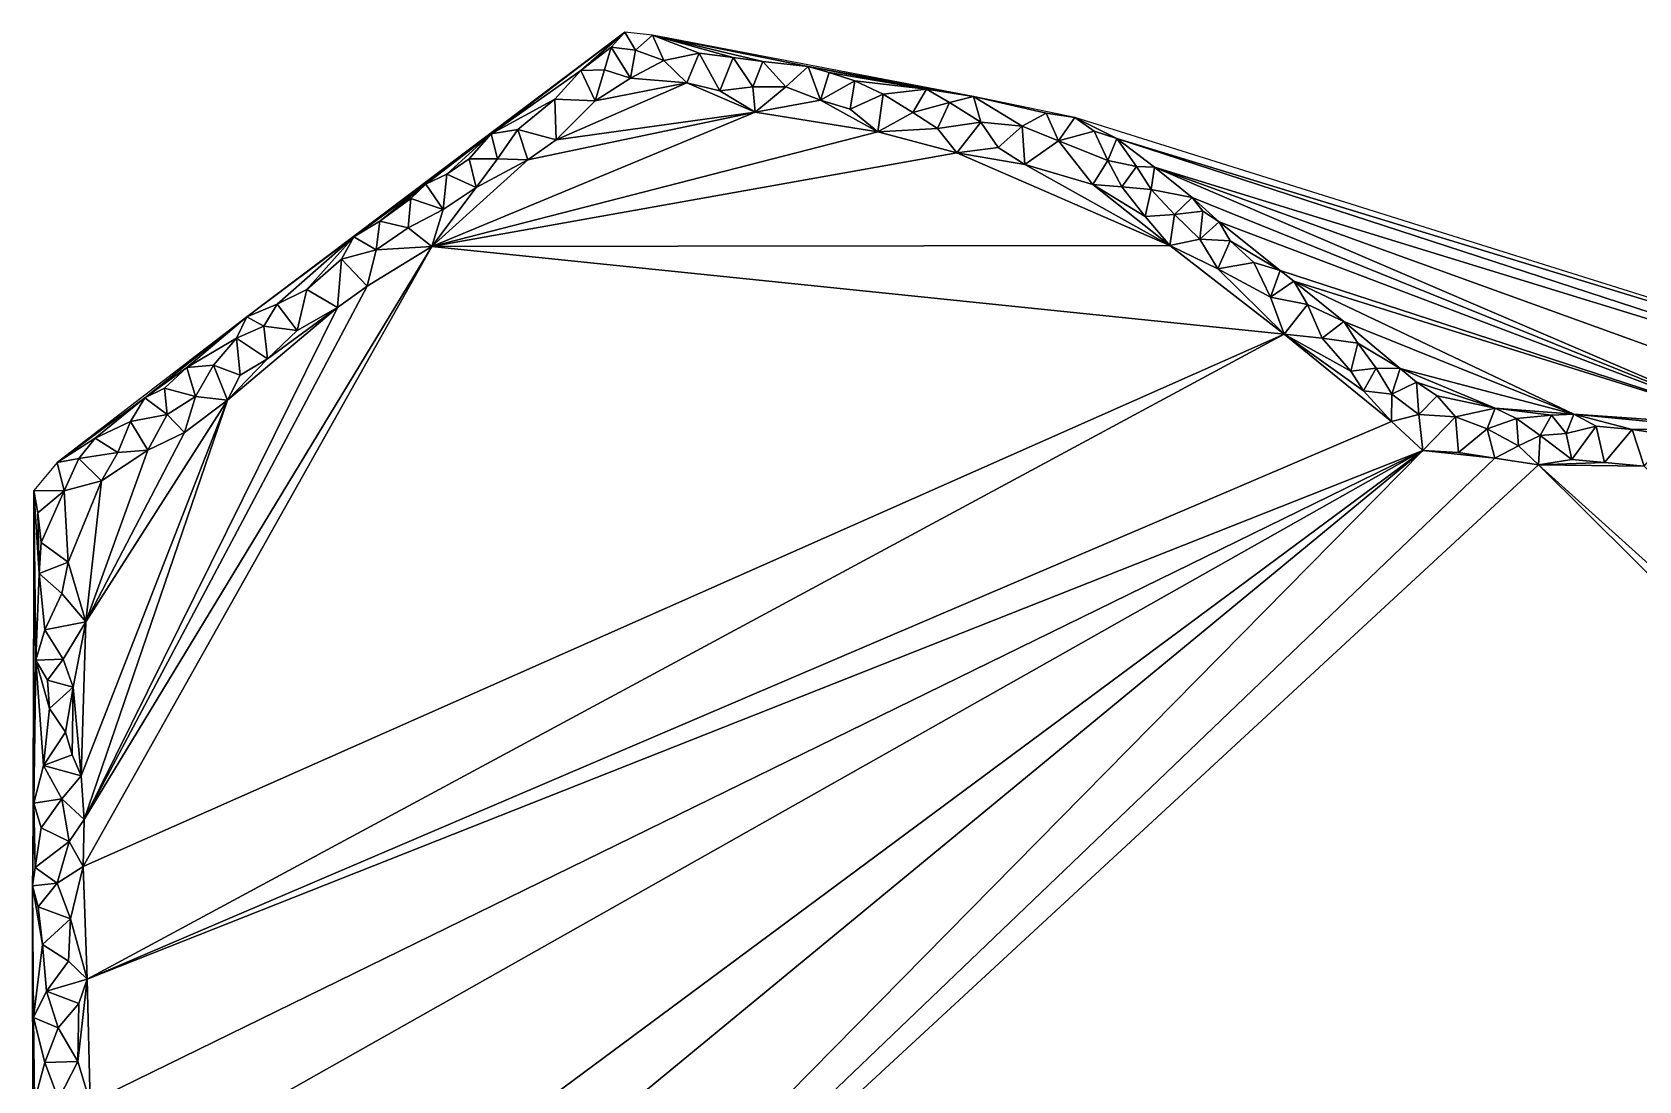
# Model space of a CAD drawing. Header units: metres. Extents: x 2.34 to 9.72, y -0.05 to 6.02.
# Drawn here: x 2.337 to 5.251, y 4.115 to 6.016 of the extents above; entities that cross this region are included whole.
import ezdxf

# ---------------------------------------------------------------- set-up
doc = ezdxf.new("R2010")
doc.units = ezdxf.units.M

msp = doc.modelspace()

# ---------------------------------------------------------------- linework, layer by layer
at = {"layer": '1004', "color": 4}
msp.add_3dface([(5.7148, 5.2864), (5.9572, 5.2844), (4.3726, 5.7715)], dxfattribs=at)
at = {"layer": '1013', "color": 13}
msp.add_3dface([(4.5828, 5.5359), (4.4876, 5.5871), (4.6075, 5.4687)], dxfattribs=at)
at = {"layer": '1014', "color": 14}
msp.add_3dface([(4.4411, 5.7166), (4.3726, 5.7715), (4.3669, 5.7308)], dxfattribs=at)
at = {"layer": '1015', "color": 15}
msp.add_3dface([(4.4901, 5.6725), (4.4605, 5.6917), (4.4546, 5.6411)], dxfattribs=at)
at = {"layer": '1016', "color": 16}
msp.add_3dface([(4.4411, 5.7166), (4.4089, 5.6858), (4.4605, 5.6917)], dxfattribs=at)
at = {"layer": '1017', "color": 17}
msp.add_3dface([(4.5098, 5.6381), (4.4876, 5.5871), (4.5527, 5.599)], dxfattribs=at)
at = {"layer": '1018', "color": 18}
msp.add_3dface([(4.5098, 5.6381), (4.4546, 5.6411), (4.4876, 5.5871)], dxfattribs=at)
at = {"layer": '1059', "color": 59}
msp.add_3dface([(2.3416, 4.0789), (2.3397, 4.23), (2.3384, 3.9743)], dxfattribs=at)
at = {"layer": '1060', "color": 60}
msp.add_3dface([(2.3636, 4.2778), (2.3564, 4.3622), (2.3397, 4.23)], dxfattribs=at)
at = {"layer": '1061', "color": 61}
msp.add_3dface([(2.4071, 4.4088), (2.3482, 4.4308), (2.3564, 4.3622)], dxfattribs=at)
at = {"layer": '1062', "color": 62}
msp.add_3dface([(2.383, 4.4733), (2.4046, 4.5489), (2.3427, 4.502)], dxfattribs=at)
at = {"layer": '1063', "color": 63}
msp.add_3dface([(2.383, 4.4733), (2.3382, 4.4686), (2.3482, 4.4308)], dxfattribs=at)
at = {"layer": '1064', "color": 64}
msp.add_3dface([(4.4005, 5.6297), (4.4876, 5.5871), (4.4546, 5.6411)], dxfattribs=at)
at = {"layer": '1065', "color": 65}
msp.add_3dface([(3.0625, 5.6275), (4.014, 5.7976), (3.871, 5.8357)], dxfattribs=at)
at = {"layer": '1066', "color": 66}
msp.add_3dface([(4.4005, 5.6297), (4.1378, 5.7763), (4.014, 5.7976)], dxfattribs=at)
at = {"layer": '1067', "color": 67}
msp.add_3dface([(2.4315, 4.5891), (2.3911, 4.6264), (2.4046, 4.5489)], dxfattribs=at)
at = {"layer": '1068', "color": 68}
msp.add_3dface([(3.0625, 5.6275), (2.9614, 5.6215), (2.945, 5.5557)], dxfattribs=at)
at = {"layer": '1069', "color": 69}
msp.add_3dface([(2.4315, 4.5891), (2.945, 5.5557), (2.8912, 5.5169)], dxfattribs=at)
at = {"layer": '1075', "color": 75}
msp.add_3dface([(4.3726, 5.7715), (5.9572, 5.2844), (4.3044, 5.8236)], dxfattribs=at)
at = {"layer": '1082', "color": 82}
msp.add_3dface([(4.4411, 5.7166), (4.3669, 5.7308), (4.4089, 5.6858)], dxfattribs=at)
at = {"layer": '1083', "color": 83}
msp.add_3dface([(4.3726, 5.7715), (4.3399, 5.7727), (4.3669, 5.7308)], dxfattribs=at)
at = {"layer": '1084', "color": 84}
msp.add_3dface([(4.4605, 5.6917), (4.4089, 5.6858), (4.4546, 5.6411)], dxfattribs=at)
at = {"layer": '1124', "color": 124}
msp.add_3dface([(2.3397, 4.23), (2.3382, 4.4686), (2.3384, 3.9743)], dxfattribs=at)
at = {"layer": '1125', "color": 125}
msp.add_3dface([(2.3564, 4.3622), (2.3382, 4.4686), (2.3397, 4.23)], dxfattribs=at)
at = {"layer": '1126', "color": 126}
msp.add_3dface([(2.3564, 4.3622), (2.3482, 4.4308), (2.3382, 4.4686)], dxfattribs=at)
at = {"layer": '1127', "color": 127}
msp.add_3dface([(2.383, 4.4733), (2.3427, 4.502), (2.3382, 4.4686)], dxfattribs=at)
at = {"layer": '1128', "color": 128}
msp.add_3dface([(2.4046, 4.5489), (2.3537, 4.5736), (2.3427, 4.502)], dxfattribs=at)
at = {"layer": '1129', "color": 129}
msp.add_3dface([(4.4005, 5.6297), (4.4546, 5.6411), (4.4089, 5.6858)], dxfattribs=at)
at = {"layer": '1130', "color": 130}
msp.add_3dface([(3.0625, 5.6275), (3.871, 5.8357), (3.6484, 5.8716)], dxfattribs=at)
at = {"layer": '1131', "color": 131}
msp.add_3dface([(4.014, 5.7976), (3.9791, 5.8414), (3.871, 5.8357)], dxfattribs=at)
at = {"layer": '1132', "color": 132}
msp.add_3dface([(4.4005, 5.6297), (4.2608, 5.7399), (4.1378, 5.7763)], dxfattribs=at)
at = {"layer": '1133', "color": 133}
msp.add_3dface([(4.014, 5.7976), (4.1378, 5.7763), (4.0892, 5.807)], dxfattribs=at)
at = {"layer": '1134', "color": 134}
msp.add_3dface([(2.4315, 4.5891), (2.4263, 4.6681), (2.3911, 4.6264)], dxfattribs=at)
at = {"layer": '1135', "color": 135}
msp.add_3dface([(2.4046, 4.5489), (2.3911, 4.6264), (2.3537, 4.5736)], dxfattribs=at)
at = {"layer": '1136', "color": 136}
msp.add_3dface([(3.0625, 5.6275), (3.019, 5.6615), (2.9614, 5.6215)], dxfattribs=at)
at = {"layer": '1137', "color": 137}
msp.add_3dface([(2.945, 5.5557), (2.9614, 5.6215), (2.8982, 5.6045)], dxfattribs=at)
at = {"layer": '1138', "color": 138}
msp.add_3dface([(2.4315, 4.5891), (2.8912, 5.5169), (2.6916, 5.3491)], dxfattribs=at)
at = {"layer": '1139', "color": 139}
msp.add_3dface([(2.945, 5.5557), (2.8982, 5.6045), (2.8912, 5.5169)], dxfattribs=at)
at = {"layer": '1141', "color": 141}
msp.add_3dface([(4.3726, 5.7715), (4.3044, 5.8236), (4.3399, 5.7727)], dxfattribs=at)
at = {"layer": '1142', "color": 142}
msp.add_3dface([(5.9572, 5.2844), (6.0627, 5.2865), (4.3044, 5.8236)], dxfattribs=at)
at = {"layer": '1146', "color": 146}
msp.add_3dface([(4.3669, 5.7308), (4.3559, 5.6822), (4.4089, 5.6858)], dxfattribs=at)
at = {"layer": '1147', "color": 147}
msp.add_3dface([(4.3669, 5.7308), (4.3399, 5.7727), (4.3133, 5.7359)], dxfattribs=at)
at = {"layer": '1186', "color": 186}
msp.add_3dface([(2.3384, 3.9743), (2.3382, 4.4686), (2.3374, 2.4449)], dxfattribs=at)
at = {"layer": '1187', "color": 187}
msp.add_3dface([(2.3427, 4.502), (2.3404, 4.6185), (2.3382, 4.4686)], dxfattribs=at)
at = {"layer": '1188', "color": 188}
msp.add_3dface([(2.3427, 4.502), (2.3537, 4.5736), (2.3404, 4.6185)], dxfattribs=at)
at = {"layer": '1189', "color": 189}
msp.add_3dface([(4.4005, 5.6297), (4.4089, 5.6858), (4.3559, 5.6822)], dxfattribs=at)
at = {"layer": '1190', "color": 190}
msp.add_3dface([(3.0625, 5.6275), (3.6484, 5.8716), (3.2363, 5.7849)], dxfattribs=at)
at = {"layer": '1191', "color": 191}
msp.add_3dface([(3.871, 5.8357), (3.7668, 5.8932), (3.6484, 5.8716)], dxfattribs=at)
at = {"layer": '1192', "color": 192}
msp.add_3dface([(4.014, 5.7976), (4.0576, 5.8533), (3.9791, 5.8414)], dxfattribs=at)
at = {"layer": '1193', "color": 193}
msp.add_3dface([(3.871, 5.8357), (3.9791, 5.8414), (3.9343, 5.8708)], dxfattribs=at)
at = {"layer": '1194', "color": 194}
msp.add_3dface([(4.4005, 5.6297), (4.3559, 5.6822), (4.2608, 5.7399)], dxfattribs=at)
at = {"layer": '1195', "color": 195}
msp.add_3dface([(4.1378, 5.7763), (4.2608, 5.7399), (4.1985, 5.8196)], dxfattribs=at)
at = {"layer": '1196', "color": 196}
msp.add_3dface([(4.014, 5.7976), (4.0892, 5.807), (4.0576, 5.8533)], dxfattribs=at)
at = {"layer": '1197', "color": 197}
msp.add_3dface([(4.1378, 5.7763), (4.1324, 5.846), (4.0892, 5.807)], dxfattribs=at)
at = {"layer": '1198', "color": 198}
msp.add_3dface([(2.4315, 4.5891), (2.6916, 5.3491), (2.4263, 4.6681)], dxfattribs=at)
at = {"layer": '1199', "color": 199}
msp.add_3dface([(2.3911, 4.6264), (2.4263, 4.6681), (2.3579, 4.6866)], dxfattribs=at)
at = {"layer": '1200', "color": 200}
msp.add_3dface([(2.3911, 4.6264), (2.3404, 4.6185), (2.3537, 4.5736)], dxfattribs=at)
at = {"layer": '1201', "color": 201}
msp.add_3dface([(3.0625, 5.6275), (3.0825, 5.6946), (3.019, 5.6615)], dxfattribs=at)
at = {"layer": '1202', "color": 202}
msp.add_3dface([(2.9614, 5.6215), (3.019, 5.6615), (2.9681, 5.6737)], dxfattribs=at)
at = {"layer": '1203', "color": 203}
msp.add_3dface([(2.9614, 5.6215), (2.9209, 5.6451), (2.8982, 5.6045)], dxfattribs=at)
at = {"layer": '1204', "color": 204}
msp.add_3dface([(2.8912, 5.5169), (2.7642, 5.4243), (2.6916, 5.3491)], dxfattribs=at)
at = {"layer": '1205', "color": 205}
msp.add_3dface([(2.8912, 5.5169), (2.8982, 5.6045), (2.8357, 5.5497)], dxfattribs=at)
at = {"layer": '1208', "color": 208}
msp.add_3dface([(4.3044, 5.8236), (4.2882, 5.7837), (4.3399, 5.7727)], dxfattribs=at)
at = {"layer": '1209', "color": 209}
msp.add_3dface([(4.3044, 5.8236), (6.0627, 5.2865), (4.2285, 5.8618)], dxfattribs=at)
at = {"layer": '1210', "color": 210}
msp.add_3dface([(4.3669, 5.7308), (4.3133, 5.7359), (4.3559, 5.6822)], dxfattribs=at)
at = {"layer": '1211', "color": 211}
msp.add_3dface([(4.3399, 5.7727), (4.2882, 5.7837), (4.3133, 5.7359)], dxfattribs=at)
at = {"layer": '1256', "color": 6}
msp.add_3dface([(2.3382, 4.4686), (2.3404, 4.6185), (2.3404, 5.1851)], dxfattribs=at)
at = {"layer": '1257', "color": 7}
msp.add_3dface([(3.0625, 5.6275), (3.2363, 5.7849), (3.1428, 5.7345)], dxfattribs=at)
at = {"layer": '1258', "color": 8}
msp.add_3dface([(3.6484, 5.8716), (3.2878, 5.821), (3.2363, 5.7849)], dxfattribs=at)
at = {"layer": '1259', "color": 9}
msp.add_3dface([(3.871, 5.8357), (3.8206, 5.8765), (3.7668, 5.8932)], dxfattribs=at)
at = {"layer": '1260', "color": 10}
msp.add_3dface([(3.6484, 5.8716), (3.7668, 5.8932), (3.7042, 5.9171)], dxfattribs=at)
at = {"layer": '1261', "color": 11}
msp.add_3dface([(3.9791, 5.8414), (4.0576, 5.8533), (4.0008, 5.8889)], dxfattribs=at)
at = {"layer": '1262', "color": 12}
msp.add_3dface([(3.871, 5.8357), (3.9343, 5.8708), (3.8807, 5.9042)], dxfattribs=at)
at = {"layer": '1263', "color": 13}
msp.add_3dface([(3.9791, 5.8414), (4.0008, 5.8889), (3.9343, 5.8708)], dxfattribs=at)
at = {"layer": '1264', "color": 14}
msp.add_3dface([(4.2608, 5.7399), (4.3559, 5.6822), (4.3133, 5.7359)], dxfattribs=at)
at = {"layer": '1265', "color": 15}
msp.add_3dface([(4.1378, 5.7763), (4.1985, 5.8196), (4.1324, 5.846)], dxfattribs=at)
at = {"layer": '1266', "color": 16}
msp.add_3dface([(4.2608, 5.7399), (4.2882, 5.7837), (4.1985, 5.8196)], dxfattribs=at)
at = {"layer": '1267', "color": 17}
msp.add_3dface([(4.0892, 5.807), (4.1324, 5.846), (4.0576, 5.8533)], dxfattribs=at)
at = {"layer": '1268', "color": 18}
msp.add_3dface([(2.4263, 4.6681), (2.6916, 5.3491), (2.4345, 4.9471)], dxfattribs=at)
at = {"layer": '1269', "color": 19}
msp.add_3dface([(2.3911, 4.6264), (2.3579, 4.6866), (2.3404, 4.6185)], dxfattribs=at)
at = {"layer": '1270', "color": 20}
msp.add_3dface([(2.4263, 4.6681), (2.4098, 4.7061), (2.3579, 4.6866)], dxfattribs=at)
at = {"layer": '1271', "color": 21}
msp.add_3dface([(3.0625, 5.6275), (3.1428, 5.7345), (3.0825, 5.6946)], dxfattribs=at)
at = {"layer": '1272', "color": 22}
msp.add_3dface([(3.019, 5.6615), (3.0825, 5.6946), (3.0242, 5.7148)], dxfattribs=at)
at = {"layer": '1273', "color": 23}
msp.add_3dface([(2.9614, 5.6215), (2.9681, 5.6737), (2.9209, 5.6451)], dxfattribs=at)
at = {"layer": '1274', "color": 24}
msp.add_3dface([(3.019, 5.6615), (3.0242, 5.7148), (2.9681, 5.6737)], dxfattribs=at)
at = {"layer": '1275', "color": 25}
msp.add_3dface([(2.8982, 5.6045), (2.9209, 5.6451), (2.8357, 5.5497)], dxfattribs=at)
at = {"layer": '1276', "color": 26}
msp.add_3dface([(2.8912, 5.5169), (2.8177, 5.4757), (2.7642, 5.4243)], dxfattribs=at)
at = {"layer": '1277', "color": 27}
msp.add_3dface([(2.6916, 5.3491), (2.7642, 5.4243), (2.7144, 5.3946)], dxfattribs=at)
at = {"layer": '1278', "color": 28}
msp.add_3dface([(2.8912, 5.5169), (2.8357, 5.5497), (2.8177, 5.4757)], dxfattribs=at)
at = {"layer": '1283', "color": 33}
msp.add_3dface([(4.3044, 5.8236), (4.2635, 5.8367), (4.2882, 5.7837)], dxfattribs=at)
at = {"layer": '1284', "color": 34}
msp.add_3dface([(4.3044, 5.8236), (4.2285, 5.8618), (4.2635, 5.8367)], dxfattribs=at)
at = {"layer": '1285', "color": 35}
msp.add_3dface([(4.3133, 5.7359), (4.2882, 5.7837), (4.2608, 5.7399)], dxfattribs=at)
at = {"layer": '133', "color": 133}
msp.add_3dface([(5.069, 5.2321), (4.9901, 5.2439), (2.4361, 2.7991)], dxfattribs=at)
at = {"layer": '1331', "color": 81}
msp.add_3dface([(2.3404, 4.6185), (2.3443, 4.8777), (2.3404, 5.1851)], dxfattribs=at)
at = {"layer": '1332', "color": 82}
msp.add_3dface([(3.2363, 5.7849), (3.181, 5.7864), (3.1428, 5.7345)], dxfattribs=at)
at = {"layer": '1333', "color": 83}
msp.add_3dface([(3.6484, 5.8716), (3.5245, 5.9242), (3.2878, 5.821)], dxfattribs=at)
at = {"layer": '1334', "color": 84}
msp.add_3dface([(3.2363, 5.7849), (3.2878, 5.821), (3.2183, 5.8398)], dxfattribs=at)
at = {"layer": '1335', "color": 85}
msp.add_3dface([(3.871, 5.8357), (3.8807, 5.9042), (3.8206, 5.8765)], dxfattribs=at)
at = {"layer": '1336', "color": 86}
msp.add_3dface([(3.7668, 5.8932), (3.8206, 5.8765), (3.8292, 5.9283)], dxfattribs=at)
at = {"layer": '1337', "color": 87}
msp.add_3dface([(3.6484, 5.8716), (3.7042, 5.9171), (3.6442, 5.917)], dxfattribs=at)
at = {"layer": '1338', "color": 88}
msp.add_3dface([(3.7668, 5.8932), (3.7445, 5.9539), (3.7042, 5.9171)], dxfattribs=at)
at = {"layer": '1339', "color": 89}
msp.add_3dface([(4.0576, 5.8533), (4.0445, 5.8996), (4.0008, 5.8889)], dxfattribs=at)
at = {"layer": '1340', "color": 90}
msp.add_3dface([(3.9343, 5.8708), (3.9594, 5.9133), (3.8807, 5.9042)], dxfattribs=at)
at = {"layer": '1341', "color": 91}
msp.add_3dface([(3.9343, 5.8708), (4.0008, 5.8889), (3.9594, 5.9133)], dxfattribs=at)
at = {"layer": '1342', "color": 92}
msp.add_3dface([(4.1985, 5.8196), (4.1765, 5.8695), (4.1324, 5.846)], dxfattribs=at)
at = {"layer": '1343', "color": 93}
msp.add_3dface([(4.1985, 5.8196), (4.2882, 5.7837), (4.2635, 5.8367)], dxfattribs=at)
at = {"layer": '1344', "color": 94}
msp.add_3dface([(4.0576, 5.8533), (4.1324, 5.846), (4.0445, 5.8996)], dxfattribs=at)
at = {"layer": '1345', "color": 95}
msp.add_3dface([(2.4263, 4.6681), (2.4345, 4.9471), (2.412, 4.8286)], dxfattribs=at)
at = {"layer": '1346', "color": 96}
msp.add_3dface([(2.6916, 5.3491), (2.6135, 5.2908), (2.4345, 4.9471)], dxfattribs=at)
at = {"layer": '1347', "color": 97}
msp.add_3dface([(2.3579, 4.6866), (2.3443, 4.8777), (2.3404, 4.6185)], dxfattribs=at)
at = {"layer": '1348', "color": 98}
msp.add_3dface([(2.4263, 4.6681), (2.412, 4.8286), (2.4098, 4.7061)], dxfattribs=at)
at = {"layer": '1349', "color": 99}
msp.add_3dface([(2.3579, 4.6866), (2.4098, 4.7061), (2.398, 4.7473)], dxfattribs=at)
at = {"layer": '135', "color": 135}
msp.add_3dface([(5.069, 5.2321), (5.2609, 5.2294), (5.1888, 5.2359)], dxfattribs=at)
at = {"layer": '1350', "color": 100}
msp.add_3dface([(3.0825, 5.6946), (3.1428, 5.7345), (3.0892, 5.7586)], dxfattribs=at)
at = {"layer": '1351', "color": 101}
msp.add_3dface([(3.0825, 5.6946), (3.0513, 5.7407), (3.0242, 5.7148)], dxfattribs=at)
at = {"layer": '1352', "color": 102}
msp.add_3dface([(2.9681, 5.6737), (3.0513, 5.7407), (2.9209, 5.6451)], dxfattribs=at)
at = {"layer": '1353', "color": 103}
msp.add_3dface([(2.9681, 5.6737), (3.0242, 5.7148), (3.0513, 5.7407)], dxfattribs=at)
at = {"layer": '1354', "color": 104}
msp.add_3dface([(2.9209, 5.6451), (2.7819, 5.523), (2.8357, 5.5497)], dxfattribs=at)
at = {"layer": '1355', "color": 105}
msp.add_3dface([(2.7642, 5.4243), (2.8177, 5.4757), (2.7574, 5.4836)], dxfattribs=at)
at = {"layer": '1356', "color": 106}
msp.add_3dface([(2.6916, 5.3491), (2.7144, 5.3946), (2.6664, 5.4124)], dxfattribs=at)
at = {"layer": '1357', "color": 107}
msp.add_3dface([(2.7642, 5.4243), (2.7077, 5.4616), (2.7144, 5.3946)], dxfattribs=at)
at = {"layer": '1358', "color": 108}
msp.add_3dface([(2.8357, 5.5497), (2.7819, 5.523), (2.8177, 5.4757)], dxfattribs=at)
at = {"layer": '1366', "color": 116}
msp.add_3dface([(4.2285, 5.8618), (4.1985, 5.8196), (4.2635, 5.8367)], dxfattribs=at)
at = {"layer": '1412', "color": 162}
msp.add_3dface([(2.3404, 5.1851), (2.3443, 4.8777), (2.3502, 5.0346)], dxfattribs=at)
at = {"layer": '1413', "color": 163}
msp.add_3dface([(3.2363, 5.7849), (3.2183, 5.8398), (3.181, 5.7864)], dxfattribs=at)
at = {"layer": '1414', "color": 164}
msp.add_3dface([(3.1428, 5.7345), (3.181, 5.7864), (3.1296, 5.7865)], dxfattribs=at)
at = {"layer": '1415', "color": 165}
msp.add_3dface([(3.6484, 5.8716), (3.5847, 5.9099), (3.5245, 5.9242)], dxfattribs=at)
at = {"layer": '1416', "color": 166}
msp.add_3dface([(3.2878, 5.821), (3.5245, 5.9242), (3.3585, 5.8918)], dxfattribs=at)
at = {"layer": '1417', "color": 167}
msp.add_3dface([(3.2878, 5.821), (3.2851, 5.8947), (3.2183, 5.8398)], dxfattribs=at)
at = {"layer": '1418', "color": 168}
msp.add_3dface([(3.8206, 5.8765), (3.8807, 5.9042), (3.8292, 5.9283)], dxfattribs=at)
at = {"layer": '1419', "color": 169}
msp.add_3dface([(3.7668, 5.8932), (3.8292, 5.9283), (3.783, 5.943)], dxfattribs=at)
at = {"layer": '1420', "color": 170}
msp.add_3dface([(3.6484, 5.8716), (3.6442, 5.917), (3.5847, 5.9099)], dxfattribs=at)
at = {"layer": '1421', "color": 171}
msp.add_3dface([(3.7042, 5.9171), (3.6626, 5.9629), (3.6442, 5.917)], dxfattribs=at)
at = {"layer": '1422', "color": 172}
msp.add_3dface([(3.7668, 5.8932), (3.783, 5.943), (3.7445, 5.9539)], dxfattribs=at)
at = {"layer": '1423', "color": 173}
msp.add_3dface([(3.7042, 5.9171), (3.7445, 5.9539), (3.6626, 5.9629)], dxfattribs=at)
at = {"layer": '1424', "color": 174}
msp.add_3dface([(4.0008, 5.8889), (4.0445, 5.8996), (3.9594, 5.9133)], dxfattribs=at)
at = {"layer": '1425', "color": 175}
msp.add_3dface([(3.8807, 5.9042), (3.9594, 5.9133), (3.8292, 5.9283)], dxfattribs=at)
at = {"layer": '1426', "color": 176}
msp.add_3dface([(4.1985, 5.8196), (4.2285, 5.8618), (4.1765, 5.8695)], dxfattribs=at)
at = {"layer": '1427', "color": 177}
msp.add_3dface([(4.1324, 5.846), (4.1765, 5.8695), (4.0445, 5.8996)], dxfattribs=at)
at = {"layer": '1428', "color": 178}
msp.add_3dface([(2.4345, 4.9471), (2.3936, 4.8793), (2.412, 4.8286)], dxfattribs=at)
at = {"layer": '1429', "color": 179}
msp.add_3dface([(2.6916, 5.3491), (2.6334, 5.356), (2.6135, 5.2908)], dxfattribs=at)
at = {"layer": '1430', "color": 180}
msp.add_3dface([(2.4345, 4.9471), (2.6135, 5.2908), (2.547, 5.2586)], dxfattribs=at)
at = {"layer": '1431', "color": 181}
msp.add_3dface([(2.3579, 4.6866), (2.3691, 4.7902), (2.3443, 4.8777)], dxfattribs=at)
at = {"layer": '1432', "color": 182}
msp.add_3dface([(2.4098, 4.7061), (2.412, 4.8286), (2.398, 4.7473)], dxfattribs=at)
at = {"layer": '1433', "color": 183}
msp.add_3dface([(2.3579, 4.6866), (2.398, 4.7473), (2.3691, 4.7902)], dxfattribs=at)
at = {"layer": '1434', "color": 184}
msp.add_3dface([(3.0825, 5.6946), (3.0892, 5.7586), (3.0513, 5.7407)], dxfattribs=at)
at = {"layer": '1435', "color": 185}
msp.add_3dface([(3.1428, 5.7345), (3.1296, 5.7865), (3.0892, 5.7586)], dxfattribs=at)
at = {"layer": '1436', "color": 186}
msp.add_3dface([(2.9209, 5.6451), (3.0513, 5.7407), (3.1699, 5.8318)], dxfattribs=at)
at = {"layer": '1437', "color": 187}
msp.add_3dface([(2.9209, 5.6451), (2.7267, 5.5002), (2.7819, 5.523)], dxfattribs=at)
at = {"layer": '1438', "color": 188}
msp.add_3dface([(2.7642, 5.4243), (2.7574, 5.4836), (2.7077, 5.4616)], dxfattribs=at)
at = {"layer": '1439', "color": 189}
msp.add_3dface([(2.8177, 5.4757), (2.7819, 5.523), (2.7574, 5.4836)], dxfattribs=at)
at = {"layer": '1440', "color": 190}
msp.add_3dface([(2.6916, 5.3491), (2.6664, 5.4124), (2.6334, 5.356)], dxfattribs=at)
at = {"layer": '1441', "color": 191}
msp.add_3dface([(2.7144, 5.3946), (2.7077, 5.4616), (2.6664, 5.4124)], dxfattribs=at)
at = {"layer": '1487', "color": 237}
msp.add_3dface([(2.3404, 5.1851), (2.3502, 5.0346), (2.3475, 5.1451)], dxfattribs=at)
at = {"layer": '1488', "color": 238}
msp.add_3dface([(2.3443, 4.8777), (2.3603, 4.9327), (2.3502, 5.0346)], dxfattribs=at)
at = {"layer": '1489', "color": 239}
msp.add_3dface([(3.181, 5.7864), (3.2183, 5.8398), (3.1699, 5.8318)], dxfattribs=at)
at = {"layer": '1490', "color": 240}
msp.add_3dface([(3.181, 5.7864), (3.1699, 5.8318), (3.1296, 5.7865)], dxfattribs=at)
at = {"layer": '1491', "color": 241}
msp.add_3dface([(3.5245, 5.9242), (3.5847, 5.9099), (3.5472, 5.9784)], dxfattribs=at)
at = {"layer": '1492', "color": 242}
msp.add_3dface([(3.2878, 5.821), (3.3585, 5.8918), (3.2851, 5.8947)], dxfattribs=at)
at = {"layer": '1493', "color": 243}
msp.add_3dface([(3.5245, 5.9242), (3.4227, 5.9327), (3.3585, 5.8918)], dxfattribs=at)
at = {"layer": '1494', "color": 244}
msp.add_3dface([(3.2183, 5.8398), (3.2851, 5.8947), (3.1699, 5.8318)], dxfattribs=at)
at = {"layer": '1495', "color": 245}
msp.add_3dface([(3.8292, 5.9283), (3.9594, 5.9133), (3.783, 5.943)], dxfattribs=at)
at = {"layer": '1496', "color": 246}
msp.add_3dface([(3.6442, 5.917), (3.6086, 5.9705), (3.5847, 5.9099)], dxfattribs=at)
at = {"layer": '1497', "color": 247}
msp.add_3dface([(3.6442, 5.917), (3.6626, 5.9629), (3.6086, 5.9705)], dxfattribs=at)
at = {"layer": '1498', "color": 248}
msp.add_3dface([(3.7445, 5.9539), (3.783, 5.943), (3.9594, 5.9133)], dxfattribs=at)
at = {"layer": '1499', "color": 249}
msp.add_3dface([(3.7445, 5.9539), (3.4622, 6.0107), (3.6626, 5.9629)], dxfattribs=at)
at = {"layer": '1500', "color": 0}
msp.add_3dface([(4.0445, 5.8996), (3.7445, 5.9539), (3.9594, 5.9133)], dxfattribs=at)
at = {"layer": '1501', "color": 1}
msp.add_3dface([(4.1765, 5.8695), (4.2285, 5.8618), (4.0445, 5.8996)], dxfattribs=at)
at = {"layer": '1502', "color": 2}
msp.add_3dface([(2.4345, 4.9471), (2.3603, 4.9327), (2.3936, 4.8793)], dxfattribs=at)
at = {"layer": '1503', "color": 3}
msp.add_3dface([(2.412, 4.8286), (2.3936, 4.8793), (2.365, 4.8415)], dxfattribs=at)
at = {"layer": '1504', "color": 4}
msp.add_3dface([(2.6135, 5.2908), (2.6334, 5.356), (2.5821, 5.3234)], dxfattribs=at)
at = {"layer": '1505', "color": 5}
msp.add_3dface([(2.4345, 4.9471), (2.547, 5.2586), (2.4629, 5.2031)], dxfattribs=at)
at = {"layer": '1506', "color": 6}
msp.add_3dface([(2.6135, 5.2908), (2.5821, 5.3234), (2.547, 5.2586)], dxfattribs=at)
at = {"layer": '1507', "color": 7}
msp.add_3dface([(2.3443, 4.8777), (2.3691, 4.7902), (2.365, 4.8415)], dxfattribs=at)
at = {"layer": '1508', "color": 8}
msp.add_3dface([(2.412, 4.8286), (2.3691, 4.7902), (2.398, 4.7473)], dxfattribs=at)
at = {"layer": '1509', "color": 9}
msp.add_3dface([(3.0892, 5.7586), (3.1699, 5.8318), (3.0513, 5.7407)], dxfattribs=at)
at = {"layer": '1510', "color": 10}
msp.add_3dface([(3.0892, 5.7586), (3.1296, 5.7865), (3.1699, 5.8318)], dxfattribs=at)
at = {"layer": '1511', "color": 11}
msp.add_3dface([(2.9209, 5.6451), (3.1699, 5.8318), (3.4122, 6.0164)], dxfattribs=at)
at = {"layer": '1512', "color": 12}
msp.add_3dface([(2.9209, 5.6451), (3.4122, 6.0164), (2.7267, 5.5002)], dxfattribs=at)
at = {"layer": '1513', "color": 13}
msp.add_3dface([(2.7819, 5.523), (2.7267, 5.5002), (2.7574, 5.4836)], dxfattribs=at)
at = {"layer": '1514', "color": 14}
msp.add_3dface([(2.7574, 5.4836), (2.7267, 5.5002), (2.7077, 5.4616)], dxfattribs=at)
at = {"layer": '1515', "color": 15}
msp.add_3dface([(2.6664, 5.4124), (2.6177, 5.4085), (2.6334, 5.356)], dxfattribs=at)
at = {"layer": '1516', "color": 16}
msp.add_3dface([(2.6664, 5.4124), (2.7077, 5.4616), (2.6177, 5.4085)], dxfattribs=at)
at = {"layer": '1564', "color": 64}
msp.add_3dface([(2.3404, 5.1851), (2.3475, 5.1451), (2.3954, 5.185)], dxfattribs=at)
at = {"layer": '1565', "color": 65}
msp.add_3dface([(2.3502, 5.0346), (2.3539, 5.0913), (2.3475, 5.1451)], dxfattribs=at)
at = {"layer": '1566', "color": 66}
msp.add_3dface([(2.3443, 4.8777), (2.3936, 4.8793), (2.3603, 4.9327)], dxfattribs=at)
at = {"layer": '1567', "color": 67}
msp.add_3dface([(2.3502, 5.0346), (2.3603, 4.9327), (2.3914, 4.9986)], dxfattribs=at)
at = {"layer": '1568', "color": 68}
msp.add_3dface([(3.5245, 5.9242), (3.5472, 5.9784), (3.4832, 5.9649)], dxfattribs=at)
at = {"layer": '1569', "color": 69}
msp.add_3dface([(3.5847, 5.9099), (3.6086, 5.9705), (3.5472, 5.9784)], dxfattribs=at)
at = {"layer": '1570', "color": 70}
msp.add_3dface([(3.3585, 5.8918), (3.3323, 5.9466), (3.2851, 5.8947)], dxfattribs=at)
at = {"layer": '1571', "color": 71}
msp.add_3dface([(3.5245, 5.9242), (3.4832, 5.9649), (3.4227, 5.9327)], dxfattribs=at)
at = {"layer": '1572', "color": 72}
msp.add_3dface([(3.3585, 5.8918), (3.4227, 5.9327), (3.3753, 5.9481)], dxfattribs=at)
at = {"layer": '1573', "color": 73}
msp.add_3dface([(3.2851, 5.8947), (3.3323, 5.9466), (3.1699, 5.8318)], dxfattribs=at)
at = {"layer": '1574', "color": 74}
msp.add_3dface([(3.6626, 5.9629), (3.4622, 6.0107), (3.6086, 5.9705)], dxfattribs=at)
at = {"layer": '1575', "color": 75}
msp.add_3dface([(3.7445, 5.9539), (4.0445, 5.8996), (3.4622, 6.0107)], dxfattribs=at)
at = {"layer": '1576', "color": 76}
msp.add_3dface([(2.4345, 4.9471), (2.3914, 4.9986), (2.3603, 4.9327)], dxfattribs=at)
at = {"layer": '1577', "color": 77}
msp.add_3dface([(2.412, 4.8286), (2.365, 4.8415), (2.3691, 4.7902)], dxfattribs=at)
at = {"layer": '1578', "color": 78}
msp.add_3dface([(2.3936, 4.8793), (2.3443, 4.8777), (2.365, 4.8415)], dxfattribs=at)
at = {"layer": '1579', "color": 79}
msp.add_3dface([(2.6334, 5.356), (2.5772, 5.3708), (2.5821, 5.3234)], dxfattribs=at)
at = {"layer": '1580', "color": 80}
msp.add_3dface([(2.4345, 4.9471), (2.4629, 5.2031), (2.4025, 5.0557)], dxfattribs=at)
at = {"layer": '1581', "color": 81}
msp.add_3dface([(2.547, 5.2586), (2.4926, 5.254), (2.4629, 5.2031)], dxfattribs=at)
at = {"layer": '1582', "color": 82}
msp.add_3dface([(2.547, 5.2586), (2.5821, 5.3234), (2.5159, 5.3104)], dxfattribs=at)
at = {"layer": '1583', "color": 83}
msp.add_3dface([(3.1699, 5.8318), (3.3323, 5.9466), (3.4122, 6.0164)], dxfattribs=at)
at = {"layer": '1584', "color": 84}
msp.add_3dface([(2.7077, 5.4616), (2.7267, 5.5002), (2.6177, 5.4085)], dxfattribs=at)
at = {"layer": '1585', "color": 85}
msp.add_3dface([(2.6334, 5.356), (2.6177, 5.4085), (2.5772, 5.3708)], dxfattribs=at)
at = {"layer": '1628', "color": 128}
msp.add_3dface([(2.3404, 5.1851), (2.3954, 5.185), (2.3826, 5.2361)], dxfattribs=at)
at = {"layer": '1629', "color": 129}
msp.add_3dface([(2.3475, 5.1451), (2.3539, 5.0913), (2.3954, 5.185)], dxfattribs=at)
at = {"layer": '1630', "color": 130}
msp.add_3dface([(2.3502, 5.0346), (2.4025, 5.0557), (2.3539, 5.0913)], dxfattribs=at)
at = {"layer": '1631', "color": 131}
msp.add_3dface([(2.3502, 5.0346), (2.3914, 4.9986), (2.4025, 5.0557)], dxfattribs=at)
at = {"layer": '1632', "color": 132}
msp.add_3dface([(3.5472, 5.9784), (3.4622, 6.0107), (3.4832, 5.9649)], dxfattribs=at)
at = {"layer": '1633', "color": 133}
msp.add_3dface([(3.5472, 5.9784), (3.6086, 5.9705), (3.4622, 6.0107)], dxfattribs=at)
at = {"layer": '1634', "color": 134}
msp.add_3dface([(3.3585, 5.8918), (3.3753, 5.9481), (3.3323, 5.9466)], dxfattribs=at)
at = {"layer": '1635', "color": 135}
msp.add_3dface([(3.4227, 5.9327), (3.4832, 5.9649), (3.4316, 5.9839)], dxfattribs=at)
at = {"layer": '1636', "color": 136}
msp.add_3dface([(3.4227, 5.9327), (3.3872, 5.9889), (3.3753, 5.9481)], dxfattribs=at)
at = {"layer": '1637', "color": 137}
msp.add_3dface([(2.4345, 4.9471), (2.4025, 5.0557), (2.3914, 4.9986)], dxfattribs=at)
at = {"layer": '1638', "color": 138}
msp.add_3dface([(2.5821, 5.3234), (2.5772, 5.3708), (2.5418, 5.3536)], dxfattribs=at)
at = {"layer": '1639', "color": 139}
msp.add_3dface([(2.4629, 5.2031), (2.3954, 5.185), (2.4025, 5.0557)], dxfattribs=at)
at = {"layer": '1640', "color": 140}
msp.add_3dface([(2.547, 5.2586), (2.5159, 5.3104), (2.4926, 5.254)], dxfattribs=at)
at = {"layer": '1641', "color": 141}
msp.add_3dface([(2.4629, 5.2031), (2.4926, 5.254), (2.4222, 5.2436)], dxfattribs=at)
at = {"layer": '1642', "color": 142}
msp.add_3dface([(2.5821, 5.3234), (2.5418, 5.3536), (2.5159, 5.3104)], dxfattribs=at)
at = {"layer": '1643', "color": 143}
msp.add_3dface([(3.4122, 6.0164), (3.3323, 5.9466), (3.3872, 5.9889)], dxfattribs=at)
at = {"layer": '1644', "color": 144}
msp.add_3dface([(2.7267, 5.5002), (2.5418, 5.3536), (2.6177, 5.4085)], dxfattribs=at)
at = {"layer": '1645', "color": 145}
msp.add_3dface([(2.6177, 5.4085), (2.5418, 5.3536), (2.5772, 5.3708)], dxfattribs=at)
at = {"layer": '1686', "color": 186}
msp.add_3dface([(2.3954, 5.185), (2.4222, 5.2436), (2.3826, 5.2361)], dxfattribs=at)
at = {"layer": '1687', "color": 187}
msp.add_3dface([(2.3954, 5.185), (2.3539, 5.0913), (2.4025, 5.0557)], dxfattribs=at)
at = {"layer": '1688', "color": 188}
msp.add_3dface([(3.4832, 5.9649), (3.4622, 6.0107), (3.4316, 5.9839)], dxfattribs=at)
at = {"layer": '1689', "color": 189}
msp.add_3dface([(3.3323, 5.9466), (3.3753, 5.9481), (3.3872, 5.9889)], dxfattribs=at)
at = {"layer": '1690', "color": 190}
msp.add_3dface([(3.4227, 5.9327), (3.4316, 5.9839), (3.3872, 5.9889)], dxfattribs=at)
at = {"layer": '1691', "color": 191}
msp.add_3dface([(2.4629, 5.2031), (2.4222, 5.2436), (2.3954, 5.185)], dxfattribs=at)
at = {"layer": '1692', "color": 192}
msp.add_3dface([(2.4926, 5.254), (2.5159, 5.3104), (2.4517, 5.2802)], dxfattribs=at)
at = {"layer": '1693', "color": 193}
msp.add_3dface([(2.4926, 5.254), (2.4517, 5.2802), (2.4222, 5.2436)], dxfattribs=at)
at = {"layer": '1694', "color": 194}
msp.add_3dface([(2.5159, 5.3104), (2.5418, 5.3536), (2.4517, 5.2802)], dxfattribs=at)
at = {"layer": '1695', "color": 195}
msp.add_3dface([(3.4122, 6.0164), (3.3872, 5.9889), (3.4316, 5.9839)], dxfattribs=at)
at = {"layer": '1696', "color": 196}
msp.add_3dface([(2.7267, 5.5002), (2.3826, 5.2361), (2.5418, 5.3536)], dxfattribs=at)
at = {"layer": '1718', "color": 218}
msp.add_3dface([(2.3826, 5.2361), (2.4222, 5.2436), (2.4517, 5.2802)], dxfattribs=at)
at = {"layer": '1719', "color": 219}
msp.add_3dface([(3.4622, 6.0107), (3.4122, 6.0164), (3.4316, 5.9839)], dxfattribs=at)
at = {"layer": '1720', "color": 220}
msp.add_3dface([(2.5418, 5.3536), (2.3826, 5.2361), (2.4517, 5.2802)], dxfattribs=at)
at = {"layer": '174', "color": 174}
msp.add_3dface([(5.069, 5.2321), (5.0327, 5.2664), (4.9901, 5.2439)], dxfattribs=at)
at = {"layer": '175', "color": 175}
msp.add_3dface([(2.4361, 2.7991), (4.9901, 5.2439), (4.8591, 5.2577)], dxfattribs=at)
at = {"layer": '178', "color": 178}
msp.add_3dface([(5.069, 5.2321), (5.1888, 5.2359), (5.1294, 5.2418)], dxfattribs=at)
at = {"layer": '179', "color": 179}
msp.add_3dface([(5.2609, 5.2294), (5.2387, 5.2957), (5.1888, 5.2359)], dxfattribs=at)
at = {"layer": '226', "color": 226}
msp.add_3dface([(5.069, 5.2321), (5.072, 5.2852), (5.0327, 5.2664)], dxfattribs=at)
at = {"layer": '227', "color": 227}
msp.add_3dface([(4.9901, 5.2439), (5.0327, 5.2664), (4.9761, 5.2969)], dxfattribs=at)
at = {"layer": '228', "color": 228}
msp.add_3dface([(2.4361, 2.7991), (4.8591, 5.2577), (2.437, 3.263)], dxfattribs=at)
at = {"layer": '229', "color": 229}
msp.add_3dface([(4.9901, 5.2439), (4.9237, 5.254), (4.8591, 5.2577)], dxfattribs=at)
at = {"layer": '234', "color": 234}
msp.add_3dface([(5.069, 5.2321), (5.1294, 5.2418), (5.072, 5.2852)], dxfattribs=at)
at = {"layer": '235', "color": 235}
msp.add_3dface([(5.1888, 5.2359), (5.1736, 5.3022), (5.1294, 5.2418)], dxfattribs=at)
at = {"layer": '236', "color": 236}
msp.add_3dface([(5.2609, 5.2294), (5.3095, 5.2857), (5.2387, 5.2957)], dxfattribs=at)
at = {"layer": '237', "color": 237}
msp.add_3dface([(5.1888, 5.2359), (5.2387, 5.2957), (5.1736, 5.3022)], dxfattribs=at)
at = {"layer": '295', "color": 45}
msp.add_3dface([(5.0327, 5.2664), (5.072, 5.2852), (5.029, 5.3159)], dxfattribs=at)
at = {"layer": '296', "color": 46}
msp.add_3dface([(4.9901, 5.2439), (4.9761, 5.2969), (4.9237, 5.254)], dxfattribs=at)
at = {"layer": '297', "color": 47}
msp.add_3dface([(5.0327, 5.2664), (5.029, 5.3159), (4.9761, 5.2969)], dxfattribs=at)
at = {"layer": '299', "color": 49}
msp.add_3dface([(4.8591, 5.2577), (2.4346, 3.4604), (2.437, 3.263)], dxfattribs=at)
at = {"layer": '300', "color": 50}
msp.add_3dface([(4.8591, 5.2577), (4.9237, 5.254), (4.9185, 5.319)], dxfattribs=at)
at = {"layer": '308', "color": 58}
msp.add_3dface([(5.1294, 5.2418), (5.1193, 5.2885), (5.072, 5.2852)], dxfattribs=at)
at = {"layer": '309', "color": 59}
msp.add_3dface([(5.1294, 5.2418), (5.1736, 5.3022), (5.1193, 5.2885)], dxfattribs=at)
at = {"layer": '311', "color": 61}
msp.add_3dface([(5.2387, 5.2957), (5.3095, 5.2857), (5.4074, 5.297)], dxfattribs=at)
at = {"layer": '312', "color": 62}
msp.add_3dface([(5.2387, 5.2957), (5.1333, 5.3236), (5.1736, 5.3022)], dxfattribs=at)
at = {"layer": '373', "color": 123}
msp.add_3dface([(5.072, 5.2852), (5.0927, 5.3218), (5.029, 5.3159)], dxfattribs=at)
at = {"layer": '374', "color": 124}
msp.add_3dface([(4.9761, 5.2969), (4.9185, 5.319), (4.9237, 5.254)], dxfattribs=at)
at = {"layer": '375', "color": 125}
msp.add_3dface([(4.9761, 5.2969), (5.029, 5.3159), (4.9904, 5.3347)], dxfattribs=at)
at = {"layer": '377', "color": 127}
msp.add_3dface([(4.8591, 5.2577), (2.4396, 3.8926), (2.4346, 3.4604)], dxfattribs=at)
at = {"layer": '379', "color": 129}
msp.add_3dface([(4.8591, 5.2577), (4.9185, 5.319), (4.8523, 5.3231)], dxfattribs=at)
at = {"layer": '393', "color": 143}
msp.add_3dface([(5.072, 5.2852), (5.1193, 5.2885), (5.0927, 5.3218)], dxfattribs=at)
at = {"layer": '394', "color": 144}
msp.add_3dface([(5.1736, 5.3022), (5.1333, 5.3236), (5.1193, 5.2885)], dxfattribs=at)
at = {"layer": '396', "color": 146}
msp.add_3dface([(5.2387, 5.2957), (5.4074, 5.297), (5.1333, 5.3236)], dxfattribs=at)
at = {"layer": '451', "color": 201}
msp.add_3dface([(5.029, 5.3159), (5.0927, 5.3218), (4.9904, 5.3347)], dxfattribs=at)
at = {"layer": '452', "color": 202}
msp.add_3dface([(4.9761, 5.2969), (4.9904, 5.3347), (4.9185, 5.319)], dxfattribs=at)
at = {"layer": '455', "color": 205}
msp.add_3dface([(4.8591, 5.2577), (2.4427, 4.0759), (2.4396, 3.8926)], dxfattribs=at)
at = {"layer": '459', "color": 209}
msp.add_3dface([(4.8591, 5.2577), (4.8523, 5.3231), (4.8024, 5.3102)], dxfattribs=at)
at = {"layer": '460', "color": 210}
msp.add_3dface([(4.9185, 5.319), (4.8852, 5.357), (4.8523, 5.3231)], dxfattribs=at)
at = {"layer": '481', "color": 231}
msp.add_3dface([(5.1193, 5.2885), (5.1333, 5.3236), (5.0927, 5.3218)], dxfattribs=at)
at = {"layer": '482', "color": 232}
msp.add_3dface([(5.4074, 5.297), (5.4722, 5.3), (5.1333, 5.3236)], dxfattribs=at)
at = {"layer": '534', "color": 34}
msp.add_3dface([(5.0927, 5.3218), (5.1333, 5.3236), (4.9904, 5.3347)], dxfattribs=at)
at = {"layer": '535', "color": 35}
msp.add_3dface([(4.9185, 5.319), (4.9904, 5.3347), (4.8852, 5.357)], dxfattribs=at)
at = {"layer": '539', "color": 39}
msp.add_3dface([(4.8591, 5.2577), (2.4369, 4.2994), (2.4427, 4.0759)], dxfattribs=at)
at = {"layer": '547', "color": 47}
msp.add_3dface([(4.8591, 5.2577), (4.8024, 5.3102), (2.4369, 4.2994)], dxfattribs=at)
at = {"layer": '548', "color": 48}
msp.add_3dface([(4.8523, 5.3231), (4.8033, 5.3602), (4.8024, 5.3102)], dxfattribs=at)
at = {"layer": '549', "color": 49}
msp.add_3dface([(4.8523, 5.3231), (4.8852, 5.357), (4.8477, 5.382)], dxfattribs=at)
at = {"layer": '576', "color": 76}
msp.add_3dface([(5.1333, 5.3236), (5.4722, 5.3), (4.6254, 5.5646)], dxfattribs=at)
at = {"layer": '622', "color": 122}
msp.add_3dface([(4.9904, 5.3347), (5.1333, 5.3236), (4.8183, 5.4065)], dxfattribs=at)
at = {"layer": '623', "color": 123}
msp.add_3dface([(4.9904, 5.3347), (4.8477, 5.382), (4.8852, 5.357)], dxfattribs=at)
at = {"layer": '629', "color": 129}
msp.add_3dface([(2.4427, 4.0759), (2.4369, 4.2994), (2.4205, 4.1504)], dxfattribs=at)
at = {"layer": '641', "color": 141}
msp.add_3dface([(4.8024, 5.3102), (4.6075, 5.4687), (2.4369, 4.2994)], dxfattribs=at)
at = {"layer": '642', "color": 142}
msp.add_3dface([(4.8523, 5.3231), (4.8477, 5.382), (4.8033, 5.3602)], dxfattribs=at)
at = {"layer": '643', "color": 143}
msp.add_3dface([(4.8024, 5.3102), (4.8033, 5.3602), (4.7518, 5.3659)], dxfattribs=at)
at = {"layer": '669', "color": 169}
msp.add_3dface([(5.1333, 5.3236), (4.6254, 5.5646), (4.7162, 5.4919)], dxfattribs=at)
at = {"layer": '670', "color": 170}
msp.add_3dface([(5.4722, 5.3), (4.6006, 5.5842), (4.6254, 5.5646)], dxfattribs=at)
at = {"layer": '70', "color": 70}
msp.add_3dface([(7.072, 3.2428), (7.0418, 3.4554), (5.069, 5.2321)], dxfattribs=at)
at = {"layer": '705', "color": 205}
msp.add_3dface([(4.9904, 5.3347), (4.8183, 5.4065), (4.8477, 5.382)], dxfattribs=at)
at = {"layer": '706', "color": 206}
msp.add_3dface([(5.1333, 5.3236), (4.7162, 5.4919), (4.8183, 5.4065)], dxfattribs=at)
at = {"layer": '712', "color": 212}
msp.add_3dface([(2.4427, 4.0759), (2.4205, 4.1504), (2.3853, 4.082)], dxfattribs=at)
at = {"layer": '713', "color": 213}
msp.add_3dface([(2.4369, 4.2994), (2.4221, 4.2552), (2.4205, 4.1504)], dxfattribs=at)
at = {"layer": '728', "color": 228}
msp.add_3dface([(4.8024, 5.3102), (4.7518, 5.3659), (4.6075, 5.4687)], dxfattribs=at)
at = {"layer": '729', "color": 229}
msp.add_3dface([(2.4369, 4.2994), (4.6075, 5.4687), (2.4297, 4.5037)], dxfattribs=at)
at = {"layer": '730', "color": 230}
msp.add_3dface([(4.8033, 5.3602), (4.8477, 5.382), (4.8183, 5.4065)], dxfattribs=at)
at = {"layer": '731', "color": 231}
msp.add_3dface([(4.8033, 5.3602), (4.7744, 5.407), (4.7518, 5.3659)], dxfattribs=at)
at = {"layer": '760', "color": 10}
msp.add_3dface([(4.6254, 5.5646), (4.6502, 5.5227), (4.7162, 5.4919)], dxfattribs=at)
at = {"layer": '761', "color": 11}
msp.add_3dface([(5.4722, 5.3), (4.4901, 5.6725), (4.6006, 5.5842)], dxfattribs=at)
at = {"layer": '762', "color": 12}
msp.add_3dface([(4.6254, 5.5646), (4.6006, 5.5842), (4.5828, 5.5359)], dxfattribs=at)
at = {"layer": '797', "color": 47}
msp.add_3dface([(4.8183, 5.4065), (4.7162, 5.4919), (4.7413, 5.4523)], dxfattribs=at)
at = {"layer": '801', "color": 51}
msp.add_3dface([(2.4205, 4.1504), (2.3604, 4.148), (2.3853, 4.082)], dxfattribs=at)
at = {"layer": '802', "color": 52}
msp.add_3dface([(2.4369, 4.2994), (2.3636, 4.2778), (2.4221, 4.2552)], dxfattribs=at)
at = {"layer": '803', "color": 53}
msp.add_3dface([(2.4205, 4.1504), (2.4221, 4.2552), (2.3846, 4.211)], dxfattribs=at)
at = {"layer": '817', "color": 67}
msp.add_3dface([(4.6075, 5.4687), (4.7518, 5.3659), (4.7287, 5.4019)], dxfattribs=at)
at = {"layer": '818', "color": 68}
msp.add_3dface([(2.4369, 4.2994), (2.4297, 4.5037), (2.4071, 4.4088)], dxfattribs=at)
at = {"layer": '819', "color": 69}
msp.add_3dface([(4.6075, 5.4687), (3.0625, 5.6275), (2.4297, 4.5037)], dxfattribs=at)
at = {"layer": '820', "color": 70}
msp.add_3dface([(4.8033, 5.3602), (4.8183, 5.4065), (4.7744, 5.407)], dxfattribs=at)
at = {"layer": '821', "color": 71}
msp.add_3dface([(4.7518, 5.3659), (4.7744, 5.407), (4.7287, 5.4019)], dxfattribs=at)
at = {"layer": '849', "color": 99}
msp.add_3dface([(4.6254, 5.5646), (4.5828, 5.5359), (4.6502, 5.5227)], dxfattribs=at)
at = {"layer": '850', "color": 100}
msp.add_3dface([(4.7162, 5.4919), (4.6502, 5.5227), (4.6769, 5.4613)], dxfattribs=at)
at = {"layer": '851', "color": 101}
msp.add_3dface([(5.4722, 5.3), (4.4411, 5.7166), (4.4901, 5.6725)], dxfattribs=at)
at = {"layer": '852', "color": 102}
msp.add_3dface([(4.6006, 5.5842), (4.4901, 5.6725), (4.5098, 5.6381)], dxfattribs=at)
at = {"layer": '853', "color": 103}
msp.add_3dface([(4.6006, 5.5842), (4.5527, 5.599), (4.5828, 5.5359)], dxfattribs=at)
at = {"layer": '896', "color": 146}
msp.add_3dface([(4.8183, 5.4065), (4.7413, 5.4523), (4.7744, 5.407)], dxfattribs=at)
at = {"layer": '897', "color": 147}
msp.add_3dface([(4.7162, 5.4919), (4.6769, 5.4613), (4.7413, 5.4523)], dxfattribs=at)
at = {"layer": '898', "color": 148}
msp.add_3dface([(2.4205, 4.1504), (2.3846, 4.211), (2.3604, 4.148)], dxfattribs=at)
at = {"layer": '899', "color": 149}
msp.add_3dface([(2.3853, 4.082), (2.3604, 4.148), (2.3416, 4.0789)], dxfattribs=at)
at = {"layer": '900', "color": 150}
msp.add_3dface([(2.4369, 4.2994), (2.4034, 4.332), (2.3636, 4.2778)], dxfattribs=at)
at = {"layer": '901', "color": 151}
msp.add_3dface([(2.4221, 4.2552), (2.3636, 4.2778), (2.3846, 4.211)], dxfattribs=at)
at = {"layer": '907', "color": 157}
msp.add_3dface([(4.6075, 5.4687), (4.7287, 5.4019), (4.6769, 5.4613)], dxfattribs=at)
at = {"layer": '908', "color": 158}
msp.add_3dface([(2.4369, 4.2994), (2.4071, 4.4088), (2.4034, 4.332)], dxfattribs=at)
at = {"layer": '909', "color": 159}
msp.add_3dface([(2.4297, 4.5037), (2.383, 4.4733), (2.4071, 4.4088)], dxfattribs=at)
at = {"layer": '910', "color": 160}
msp.add_3dface([(4.6075, 5.4687), (4.4005, 5.6297), (3.0625, 5.6275)], dxfattribs=at)
at = {"layer": '911', "color": 161}
msp.add_3dface([(2.4297, 4.5037), (3.0625, 5.6275), (2.4315, 4.5891)], dxfattribs=at)
at = {"layer": '912', "color": 162}
msp.add_3dface([(4.7744, 5.407), (4.7413, 5.4523), (4.7287, 5.4019)], dxfattribs=at)
at = {"layer": '924', "color": 174}
msp.add_3dface([(5.4722, 5.3), (5.7148, 5.2864), (4.3726, 5.7715)], dxfattribs=at)
at = {"layer": '934', "color": 184}
msp.add_3dface([(4.6502, 5.5227), (4.5828, 5.5359), (4.6075, 5.4687)], dxfattribs=at)
at = {"layer": '935', "color": 185}
msp.add_3dface([(4.6502, 5.5227), (4.6075, 5.4687), (4.6769, 5.4613)], dxfattribs=at)
at = {"layer": '936', "color": 186}
msp.add_3dface([(5.4722, 5.3), (4.3726, 5.7715), (4.4411, 5.7166)], dxfattribs=at)
at = {"layer": '937', "color": 187}
msp.add_3dface([(4.4901, 5.6725), (4.4411, 5.7166), (4.4605, 5.6917)], dxfattribs=at)
at = {"layer": '938', "color": 188}
msp.add_3dface([(4.6006, 5.5842), (4.5098, 5.6381), (4.5527, 5.599)], dxfattribs=at)
at = {"layer": '939', "color": 189}
msp.add_3dface([(4.4901, 5.6725), (4.4546, 5.6411), (4.5098, 5.6381)], dxfattribs=at)
at = {"layer": '940', "color": 190}
msp.add_3dface([(4.5828, 5.5359), (4.5527, 5.599), (4.4876, 5.5871)], dxfattribs=at)
at = {"layer": '98', "color": 98}
msp.add_3dface([(7.072, 3.2428), (5.069, 5.2321), (2.4361, 2.7991)], dxfattribs=at)
at = {"layer": '983', "color": 233}
msp.add_3dface([(4.7413, 5.4523), (4.6769, 5.4613), (4.7287, 5.4019)], dxfattribs=at)
at = {"layer": '984', "color": 234}
msp.add_3dface([(2.3604, 4.148), (2.3846, 4.211), (2.3397, 4.23)], dxfattribs=at)
at = {"layer": '985', "color": 235}
msp.add_3dface([(2.3604, 4.148), (2.3397, 4.23), (2.3416, 4.0789)], dxfattribs=at)
at = {"layer": '986', "color": 236}
msp.add_3dface([(2.3636, 4.2778), (2.4034, 4.332), (2.3564, 4.3622)], dxfattribs=at)
at = {"layer": '987', "color": 237}
msp.add_3dface([(2.3636, 4.2778), (2.3397, 4.23), (2.3846, 4.211)], dxfattribs=at)
at = {"layer": '989', "color": 239}
msp.add_3dface([(2.4071, 4.4088), (2.3564, 4.3622), (2.4034, 4.332)], dxfattribs=at)
at = {"layer": '99', "color": 99}
msp.add_3dface([(7.0418, 3.4554), (5.2609, 5.2294), (5.069, 5.2321)], dxfattribs=at)
at = {"layer": '990', "color": 240}
msp.add_3dface([(2.4297, 4.5037), (2.4046, 4.5489), (2.383, 4.4733)], dxfattribs=at)
at = {"layer": '991', "color": 241}
msp.add_3dface([(2.4071, 4.4088), (2.383, 4.4733), (2.3482, 4.4308)], dxfattribs=at)
at = {"layer": '992', "color": 242}
msp.add_3dface([(4.6075, 5.4687), (4.4876, 5.5871), (4.4005, 5.6297)], dxfattribs=at)
at = {"layer": '993', "color": 243}
msp.add_3dface([(3.0625, 5.6275), (4.4005, 5.6297), (4.014, 5.7976)], dxfattribs=at)
at = {"layer": '994', "color": 244}
msp.add_3dface([(2.4297, 4.5037), (2.4315, 4.5891), (2.4046, 4.5489)], dxfattribs=at)
at = {"layer": '995', "color": 245}
msp.add_3dface([(3.0625, 5.6275), (2.945, 5.5557), (2.4315, 4.5891)], dxfattribs=at)

doc.saveas('drawing.dxf')
